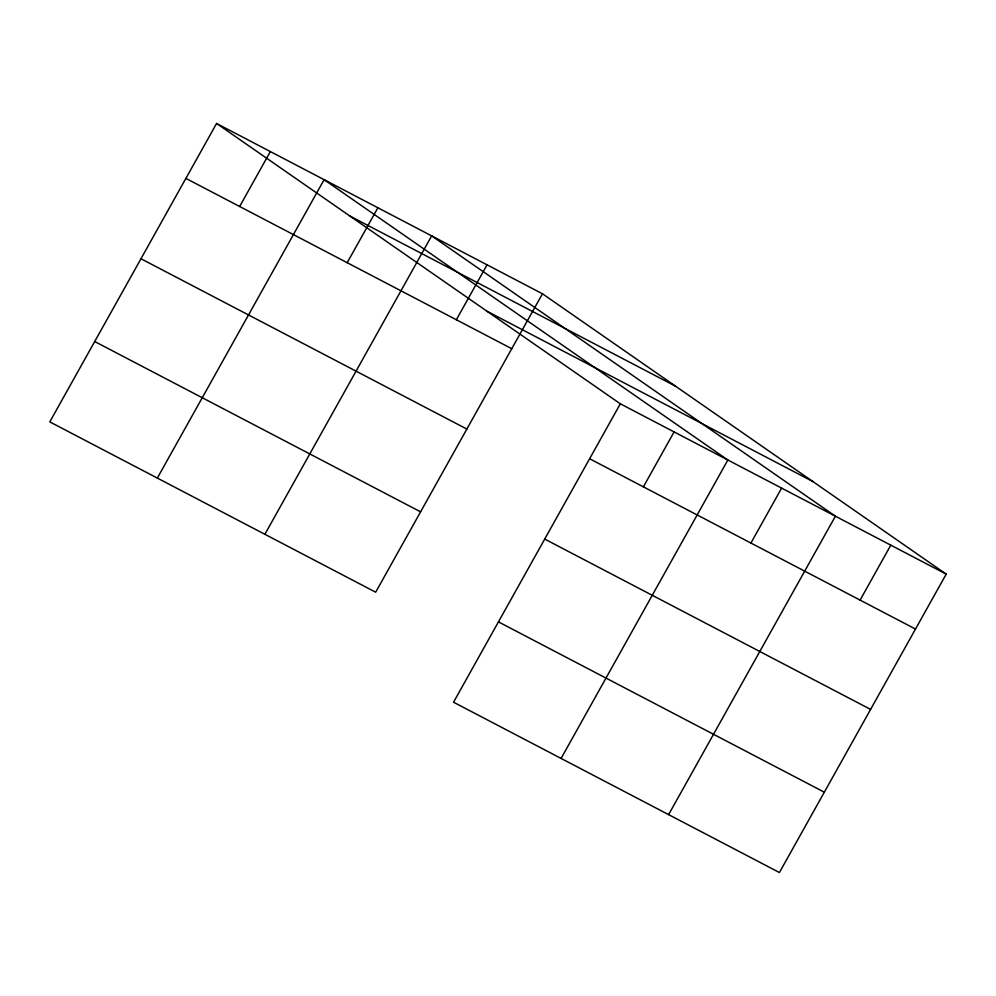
<?xml version="1.0" encoding="UTF-8"?>
<svg xmlns="http://www.w3.org/2000/svg" width="996" height="996" viewBox="0 0 996 996"><rect width="100%" height="100%" fill="white"/><g stroke="black" fill="none" stroke-linecap="round" stroke-linejoin="round"><path stroke-width="1.49" d="M216.58 123.467L49.8 421.881L375.679 592.197L542.459 293.783L216.58 123.467L620.321 403.803L946.2 574.119L779.42 872.533L453.541 702.217L620.321 403.803M239.65 206.508L270.352 151.566M157.343 478.08L324.123 179.666L727.864 460.015L561.084 758.429M347.193 262.707L377.895 207.766M264.886 534.292L431.666 235.865L835.395 516.214L668.615 814.628M456.355 319.766L487.056 264.824M643.391 486.845L674.093 431.903M750.922 543.044L781.623 488.115M860.096 600.102L890.798 545.161M349.808 215.983L675.699 386.286M487.081 311.287L812.973 481.603M185.879 178.396L511.757 348.712M589.62 458.745L915.498 629.061M140.971 258.748L466.85 429.064M544.712 539.085L870.591 709.401M94.707 341.528L420.586 511.844M498.448 621.878L824.327 792.193M542.459 293.783L946.2 574.119"/></g></svg>
